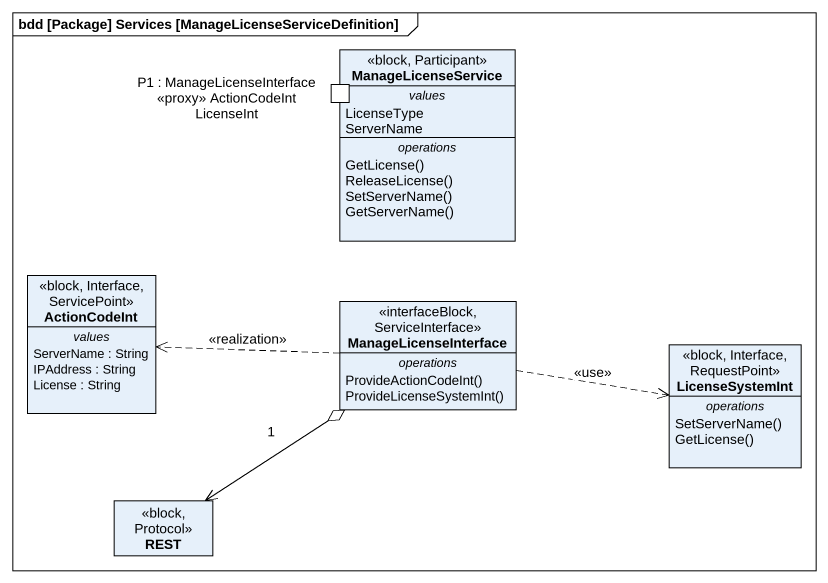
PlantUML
@startuml
mainframe bdd [Package] Services [ManageLicenseServiceDefinition]
hide circle
hide empty members
class ManageLicenseService <<block, Participant>> {
  -- values --
  LicenseType
  ServerName
  -- operations --
  GetLicense()
  ReleaseLicense()
  SetServerName()
  GetServerName()
  -- ports --
  P1 : ManageLicenseInterface <<proxy>> ActionCodeInt LicenseInt
}
class ActionCodeInt <<block, Interface, ServicePoint>> {
  -- values --
  ServerName : String
  IPAddress : String
  License : String
}
class ManageLicenseInterface <<interfaceBlock, ServiceInterface>> {
  -- operations --
  ProvideActionCodeInt()
  ProvideLicenseSystemInt()
}
class LicenseSystemInt <<block, Interface, RequestPoint>> {
  -- operations --
  SetServerName()
  GetLicense()
}
class REST <<block, Protocol>>
ManageLicenseInterface .left.> ActionCodeInt : <<realization>>
ManageLicenseInterface .right.> LicenseSystemInt : <<use>>
ManageLicenseInterface "1" o--> REST
@enduml
